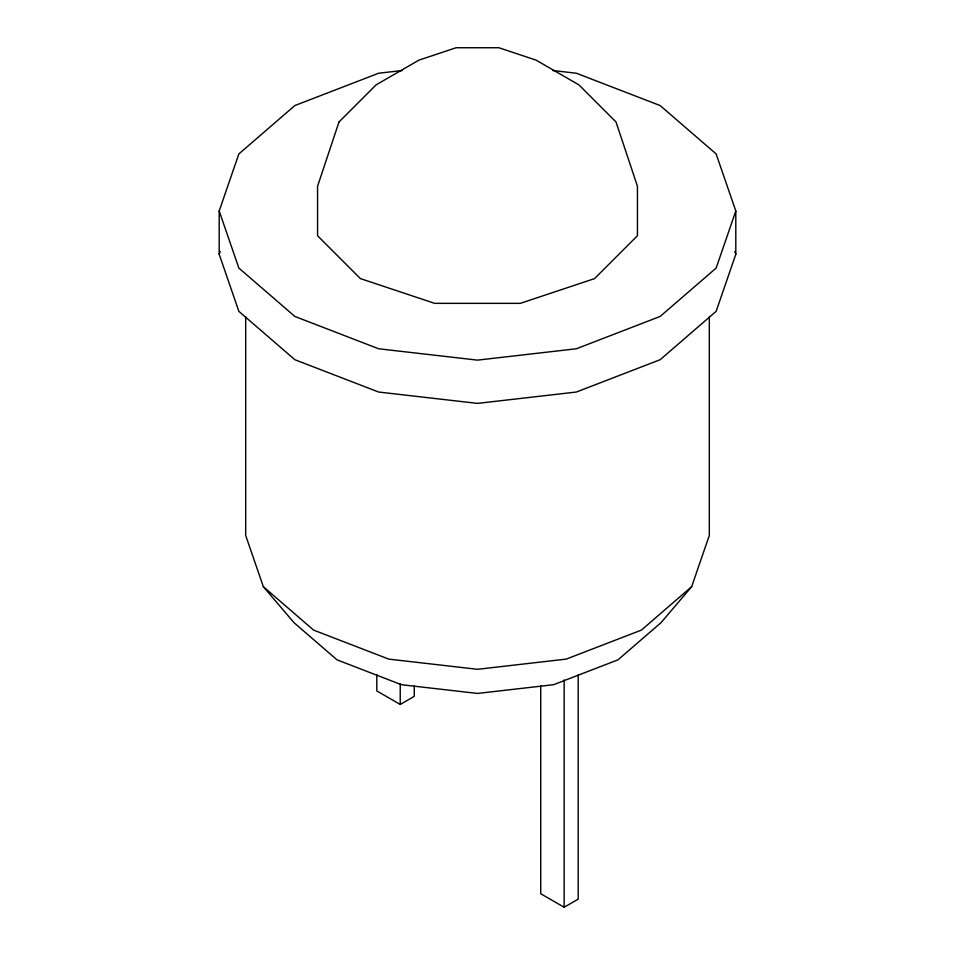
<?xml version="1.0" encoding="UTF-8"?>
<svg xmlns="http://www.w3.org/2000/svg" width="955" height="955" viewBox="0 0 955 955"><rect width="100%" height="100%" fill="white"/><g stroke="black" fill="none" stroke-linecap="round" stroke-linejoin="round"><path stroke-width="1.43" d="M552.742 70.515L576.343 73.225L660.144 105.551L716.143 153.934L735.804 210.995L735.804 254.269L716.143 311.33L660.144 359.713L576.343 392.039L477.5 403.392L378.658 392.039L294.856 359.713L238.857 311.33L219.196 254.269L219.196 210.995L238.857 153.934L294.856 105.551L378.658 73.225L402.258 70.515M219.196 254.269L220.163 251.475M735.804 210.995L716.143 268.069L660.144 316.451L576.343 348.778L477.5 360.131L378.658 348.778L294.856 316.451L238.857 268.069L219.196 210.995M245.686 316.75L245.686 535.469L263.341 586.68L293.937 622.624L337.008 659.845L401.458 684.711L477.5 693.437L553.542 684.711L617.992 659.845L661.063 622.624L691.659 586.68L709.314 535.469L709.314 316.75M691.659 586.68L641.414 630.097L566.208 659.117L477.5 669.3L388.792 659.117L313.586 630.097L263.341 586.68M376.807 674.564L376.807 690.942L400.229 704.456L414.279 696.35L414.279 685.929M540.721 685.738L540.721 893.725L564.142 907.25L578.193 899.133L578.193 674.803M734.837 251.475L735.804 254.269M564.142 679.948L564.142 907.25M400.229 683.625L400.229 704.456M338.989 121.977L317.561 186.261L317.561 235.742L360.417 278.597L434.644 303.344L520.356 303.344L594.583 278.597L637.439 235.742L637.439 186.261L616.011 121.977L578.897 84.864L536.042 60.117L498.928 47.75L456.072 47.75L418.959 60.117L376.103 84.864L338.989 121.977"/></g></svg>
